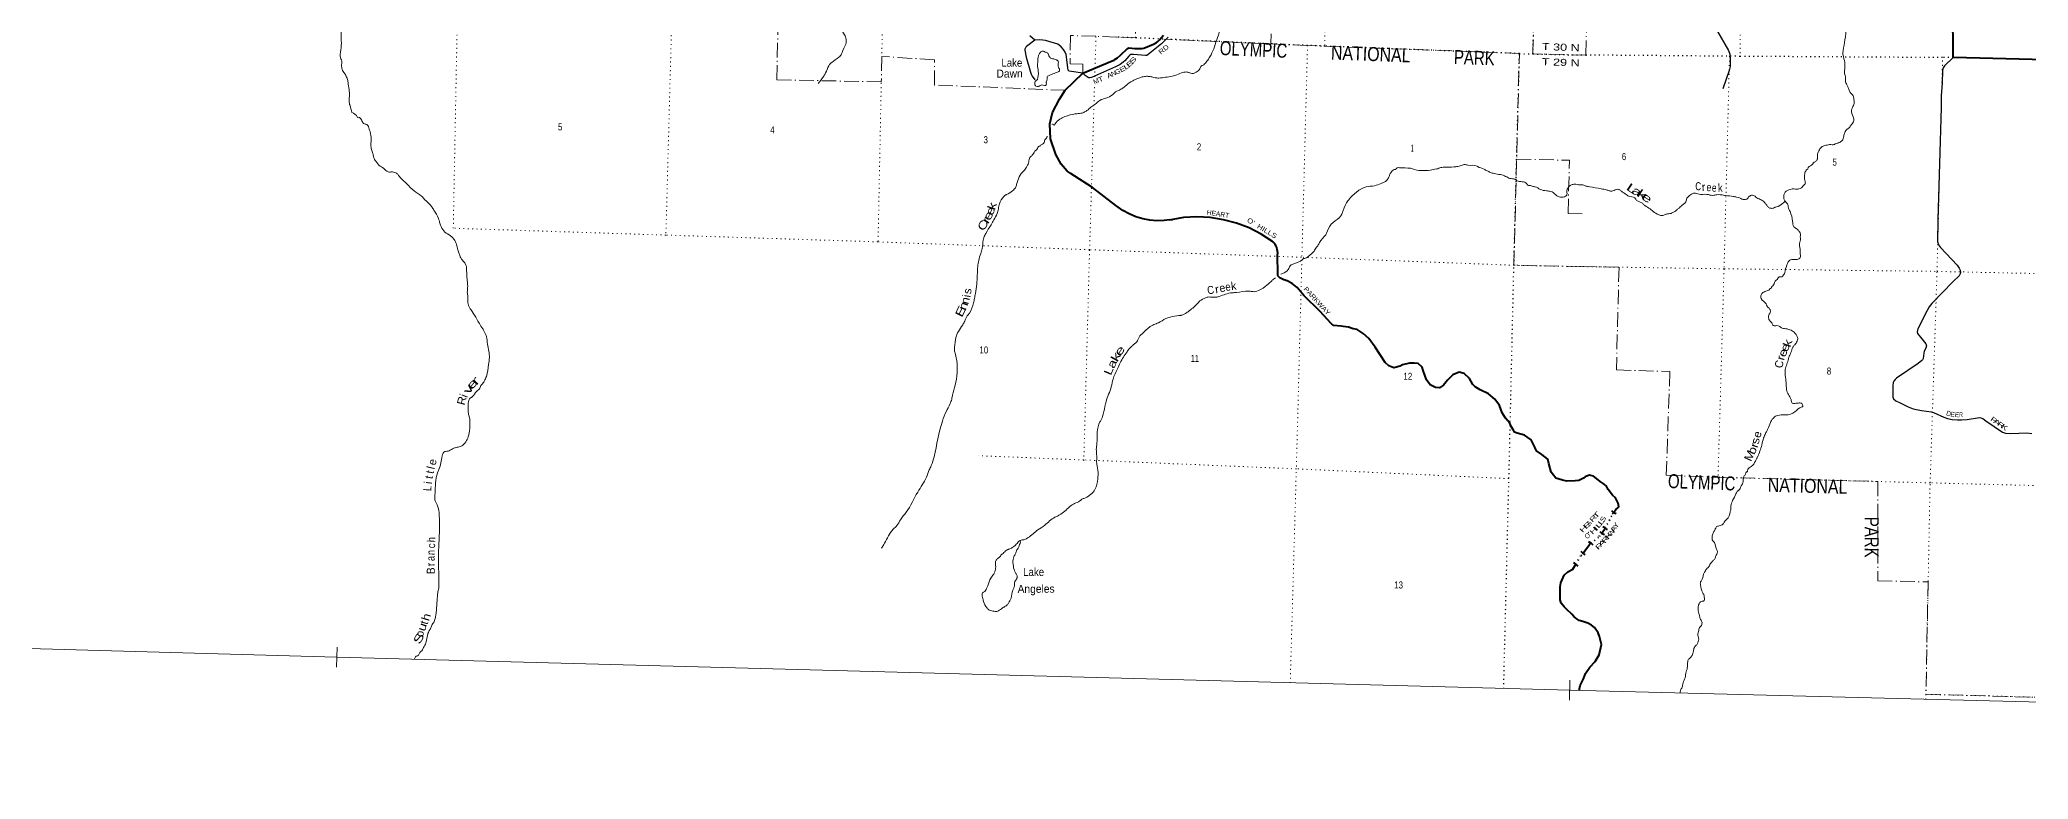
# Model space of a CAD drawing. Header units: feet. Extents: x -739708 to -488887, y 188754 to 379550.
# Drawn here: x -623874 to -574176, y 189004 to 207505 of the extents above; entities that cross this region are included whole.
import ezdxf
from ezdxf.enums import TextEntityAlignment as Align

# ---------------------------------------------------------------- set-up
doc = ezdxf.new("R2010")
doc.units = ezdxf.units.FT
doc.header["$LTSCALE"] = 73
doc.linetypes.add('DOT_DASHED', pattern=[7.7, 5, -1.2, 0.3, -1.2])
doc.linetypes.add('DOTTED', pattern=[1.5, 0.3, -1.2])
for name, color, linetype, lineweight in [('26', 7, 'Continuous', 40), ('29', 7, 'Continuous', 25), ('39', 7, 'Continuous', 13), ('4', 7, 'Continuous', 13), ('44', 7, 'DOT_DASHED', 13), ('6', 7, 'DOTTED', 25), ('7', 7, 'DOTTED', 13)]:
    doc.layers.add(name, color=color, linetype=linetype, lineweight=lineweight)
for name, color, linetype in [('27', 7, 'Continuous'), ('30', 7, 'Continuous'), ('41', 7, 'Continuous')]:
    doc.layers.add(name, color=color, linetype=linetype)

msp = doc.modelspace()

# ---------------------------------------------------------------- linework, layer by layer
at = {"layer": '26'}
for p, q in [((-593026.3, 202423.58), (-593074.98, 202463.54)), ((-585556.33, 194257.98), (-585480.21, 194385.53))]:
    msp.add_line(p, q, dxfattribs=at)
for points in [[(-570805.35, 206929.7), (-576043.64, 207064.11), (-576053.75, 207064.35), (-576058.8, 208299.15), (-576056.23, 209693.22)], [(-595637.51, 202998.19), (-595771.03, 202981.05), (-595951.37, 202976.92), (-596131.15, 202991.66), (-596308.4, 203025.11), (-596481.19, 203076.91), (-596647.61, 203146.48), (-596805.85, 203233.07), (-596977.66, 203361.48), (-597563.52, 203811.97), (-598123.42, 204165.17), (-598198.72, 204219.27), (-598347.87, 204389.87), (-598477.19, 204634.57), (-598613.17, 205026.5), (-598632.71, 205401.68), (-598563.69, 205686.21), (-598386.9, 206014.62), (-598242.67, 206241.04), (-597803.82, 206664.24), (-597070.25, 206977.95), (-597025.34, 206997.16), (-597020.25, 207001.02), (-596940.13, 207053.54), (-596860.54, 207122.33), (-596685.65, 207287.81), (-596659.04, 207299.08), (-596502.18, 207287.46), (-596329.07, 207281.51), (-596278.49, 207293.92), (-596036.35, 207395.74), (-595961.34, 207434.18), (-595929.35, 207460.27), (-595886.69, 207502.95), (-595785.36, 207621.74)], [(-595637.51, 202998.19), (-595592.12, 203004.01), (-595571.71, 203008.01), (-595553.78, 203011.53)], [(-595637.51, 202998.19), (-595596.28, 203004.75), (-595553.78, 203011.53)], [(-593060.52, 202454.64), (-593068.51, 202460.45), (-593350.25, 202643.07), (-593649.54, 202795.24), (-593963.09, 202915.3), (-594287.47, 203001.92), (-594619.14, 203054.15), (-594954.44, 203071.44), (-595289.71, 203053.58), (-595553.78, 203011.53)], [(-592934.01, 201653.79), (-592935.27, 202104.52), (-592935.34, 202129.53), (-592934.81, 202154.52), (-592934.41, 202173.67), (-592938.1, 202217.67), (-592946.37, 202261.05), (-592959.13, 202303.32), (-592976.23, 202344.03), (-592997.5, 202382.72), (-593022.69, 202418.98), (-593026.31, 202423.58)], [(-592852.11, 201537.09), (-592859.55, 201539.31), (-592870.02, 201543.47), (-592880, 201548.7), (-592889.37, 201554.94), (-592898.04, 201562.13), (-592905.92, 201570.19), (-592912.91, 201579.02), (-592918.93, 201588.54), (-592923.93, 201598.63), (-592927.85, 201609.19), (-592930.64, 201620.11), (-592932.27, 201631.25), (-592932.73, 201642.51), (-592932.01, 201653.75)], [(-585498.52, 196469.47), (-585704.12, 196458.57), (-585812.22, 196487.22), (-585982.27, 196537.45), (-586103.72, 196685.26), (-586155.09, 196901.99), (-586180.76, 197011.37), (-586333.16, 197127.66), (-586468.06, 197217.36), (-586495.08, 197268.35), (-586510.25, 197308.98), (-586596.64, 197492.27), (-586765, 197614.98), (-586953.31, 197659.56), (-587019.05, 197691.27), (-587040.08, 197740.1), (-587100.44, 197830.12), (-587136.78, 197913.55), (-587238.66, 198036.75), (-587324.16, 198171.66), (-587394.55, 198350.56), (-587511.61, 198514.39), (-587669.67, 198646.93), (-587870.72, 198750.23), (-587997.94, 198823.64), (-588057.04, 198881.4), (-588138.28, 199026.29), (-588276.32, 199154.34), (-588398.42, 199187.34), (-588559.01, 199124.52), (-588689.16, 198984.44), (-588786.67, 198861.75), (-588890.85, 198799.66), (-588987.43, 198803.88), (-589122.79, 198873.44), (-589216.59, 198998.47), (-589299.8, 199232.05), (-589326.17, 199311.22), (-589420.66, 199406.05), (-589527.18, 199416.54), (-589644.13, 199411.13), (-589812.27, 199370.64), (-589877.53, 199335.87), (-590033.58, 199295.1), (-590155.17, 199350.24), (-590245.92, 199432.9), (-590498.96, 199813.39), (-590657.14, 200028.53), (-590801.22, 200156.71), (-590947.92, 200258.77), (-591044.24, 200275.07), (-591166.25, 200312.09), (-591294.73, 200331.13), (-591351.01, 200336.44), (-591535.81, 200358.77), (-591560.45, 200374.34), (-591581.09, 200387.38), (-591606.2, 200415.13), (-591870.19, 200706.86), (-592283.99, 201105.11), (-592450.45, 201310.37), (-592569.07, 201407.75), (-592694.5, 201471.04), (-592731.74, 201481.85), (-592751.72, 201487.65), (-592781.74, 201500.84), (-592862.77, 201536.42)], [(-584540.85, 195673.62), (-584480.68, 195756.15), (-584433.76, 195797.74), (-584411.28, 195819.56), (-584424.06, 195914.4), (-584488.79, 196042.23), (-584564.42, 196109.8), (-584673.31, 196250.37), (-584714.47, 196333.55), (-584772.22, 196382.74), (-584871.96, 196456.72), (-585011.51, 196565.52), (-585043.48, 196586.13), (-585141.87, 196611.75), (-585192.46, 196596.39), (-585247.26, 196569.01), (-585288.06, 196533.37), (-585411.76, 196478.8), (-585498.52, 196469.47)], [(-584695.77, 195241.14), (-584748, 195291), (-584809.33, 195317.98)], [(-584587.64, 195726.38), (-584538, 195679), (-584477.68, 195652.46)], [(-585310.61, 194654.47), (-585137.87, 194875.75), (-585099.49, 194908.3)], [(-585051.77, 194863.14), (-585104, 194913), (-585165.33, 194939.98)], [(-584884.23, 195204.86), (-584832, 195155), (-584770.67, 195128.02)], [(-584840.26, 195154.44), (-584755.55, 195266.82), (-584746.02, 195285.5)], [(-585427.77, 194339.14), (-585480, 194389), (-585541.33, 194415.98)], [(-585362.23, 194706.86), (-585310, 194657), (-585248.67, 194630.02)], [(-585585.6, 193138.16), (-585710.7, 193251.02), (-585776.32, 193314.41), (-585851.63, 193406.15), (-585874.65, 193489.06), (-585872.89, 193615.9), (-585871.54, 193712.54), (-585872.04, 193821.3), (-585860.62, 193917.79), (-585777.33, 194109.89), (-585683.49, 194191.06), (-585556.33, 194257.98)], [(-585396.67, 191224.1), (-585372.47, 191349.01), (-585291.48, 191520.99), (-585241.36, 191647.12), (-585134.37, 191804.63), (-584997.35, 191947.59), (-584896.26, 192115.25), (-584842.3, 192372.22), (-584893.86, 192576.38), (-584926.79, 192671.51), (-585013.68, 192799.67), (-585095.5, 192857.27), (-585181.38, 192912.91), (-585305.73, 192955.03), (-585396.13, 192976.5), (-585446.02, 193011.48), (-585535.76, 193079.26), (-585585.6, 193138.16)]]:
    msp.add_lwpolyline(points, dxfattribs=at)
at = {"layer": '26', "linetype": 'DOTTED'}
for points in [[(-584745.61, 195286.31), (-584564.93, 195640.59), (-584540.85, 195673.62)], [(-585099.49, 194908.3), (-584895.18, 195081.59), (-584840.26, 195154.44)], [(-585480.21, 194385.53), (-585349.23, 194605), (-585311.58, 194653.23)]]:
    msp.add_lwpolyline(points, dxfattribs=at)
at = {"layer": '29'}
for points in [[(-581978, 207770), (-581665, 207239), (-581635, 207141), (-581626, 207007), (-581627, 206833), (-581647, 206735), (-581805, 206275)], [(-599004.45, 207493.15), (-599215.21, 207332.29), (-599228.37, 207318.36), (-599246.69, 207287.81), (-599252.8, 207271.51), (-599255.71, 207241.16), (-599224.18, 207067.98), (-599113.72, 206694.36), (-599091.97, 206642.04), (-599068.22, 206594.98), (-599001.34, 206503.34)], [(-599004.45, 207493.15), (-599127.99, 207598.57)], [(-597803.82, 206664.24), (-598142.63, 206719.23), (-598157.54, 206727.6), (-598169.75, 206745.93), (-598182.28, 206812.45), (-598217.97, 207132.02), (-598243.04, 207194.1), (-598291.9, 207263.36), (-598348.9, 207328.55), (-598393.69, 207369.29), (-598431.67, 207392.1), (-598735.7, 207483.37), (-598805.83, 207498.01), (-598884.32, 207503.74), (-599004.45, 207493.15)], [(-595672.84, 207566.89), (-595838.91, 207400.88), (-596175.68, 207132.98), (-596208.26, 207112.61), (-596241.66, 207106.73), (-596535.67, 207134.41), (-596602.19, 207132.99), (-596628.65, 207120.77), (-596654.94, 207097.42), (-596756.91, 206980.21), (-596795.41, 206940.75), (-596870.91, 206888.54), (-596984.87, 206827.43), (-597587.51, 206560.56), (-597631.69, 206553.64), (-597658.77, 206554.45), (-597670.98, 206560.56), (-597746.43, 206612.74), (-597803.82, 206664.24)], [(-576053.75, 207064.35), (-576270, 206852), (-576299, 206801), (-576315, 206741), (-576328, 206417), (-576353, 206100), (-576352, 205810), (-576436, 203010), (-576443, 202460), (-576422, 202377), (-576373, 202306), (-575949, 201867), (-575899, 201794), (-575881, 201739), (-575870, 201687), (-575881, 201646), (-575902, 201601), (-576057, 201446), (-576588, 200903), (-576651, 200824), (-576705, 200729), (-576939, 200273), (-576951, 200200), (-576940, 200152), (-576838, 200024), (-576734, 199894), (-576723, 199846), (-576738, 199787), (-576778, 199716), (-576789, 199668), (-576801, 199530), (-576815, 199501), (-576838, 199478), (-576930, 199406), (-577471, 199040), (-577504, 199009), (-577533, 198961), (-577548, 198927), (-577559, 198850), (-577563, 198564), (-577546, 198518), (-577485, 198471), (-577373, 198419), (-577176, 198320), (-577055, 198274), (-576847, 198231), (-576591, 198196), (-576543, 198177), (-576289, 198059), (-576193, 198027), (-576078, 198005), (-575948, 197994), (-575840, 197994), (-575699, 198001), (-575392, 198051), (-575358, 198049), (-575310, 198027), (-575235, 197973), (-574823, 197686), (-574744, 197662), (-574611, 197654), (-574210, 197671), (-574087, 197651)]]:
    msp.add_lwpolyline(points, dxfattribs=at)
at = {"layer": '39'}
for points in [[(-617474.63, 211449.23), (-617348.06, 211376.18), (-617321.76, 211292.92), (-617285.05, 211223.54), (-617233.96, 211165.93), (-617228.06, 211159.75), (-617216.39, 211141.35), (-617117.42, 211062.49), (-617053.85, 210934.03), (-617001.16, 210858.24), (-616981.9, 210819.5), (-616848.75, 210649.16), (-616757.85, 210481.77), (-616740.74, 210437.03), (-616672.74, 210237.91), (-616595.3, 210099.06), (-616542.18, 209954.71), (-616495.14, 209808.48), (-616475.16, 209713.27), (-616416.08, 209564.75), (-616411.24, 209512.21), (-616407.76, 209487.94), (-616403.47, 209411.23), (-616430.19, 209300.94), (-616434.37, 209206.27), (-616405.6, 209054.41), (-616405.25, 208981.81), (-616368.14, 208841.85), (-616345.66, 208680.04), (-616376.44, 208567.84), (-616358.32, 208303.3), (-616367.9, 208236.98), (-616360.97, 208099.72), (-616366.2, 208047.41), (-616342.22, 207774.69), (-616342.84, 207659.78), (-616341.88, 207613.38), (-616339.64, 207359.29), (-616362.81, 207140.05), (-616356.65, 207057.24), (-616323.02, 206941.55), (-616330.49, 206879.22), (-616324.37, 206794.41), (-616274.45, 206686.43), (-616225.61, 206618.78), (-616216.19, 206590.35), (-616193.17, 206539.43), (-616169.39, 206434.05), (-616136.94, 206090.57), (-616142.87, 206008.04), (-616136.8, 205921.2), (-616133.32, 205896.93), (-616125.82, 205872.56), (-616075.79, 205686.69)], [(-593679.14, 211327.44), (-593669.29, 211230.5), (-593672.61, 211174.16), (-593685.67, 211132.15), (-593695.92, 211124.32), (-593698.4, 211104.24), (-593721.48, 211064.46), (-593762.82, 211019.06), (-593763.14, 211004.96), (-593812.77, 210949.68), (-593915.49, 210863.36), (-594016.58, 210760.89), (-594062.55, 210689.4), (-594110.2, 210545.42), (-594113.19, 210503.17), (-594142.23, 210205.64), (-594188.15, 210049.53), (-594220.96, 209937.45), (-594237.29, 209841.11), (-594271.36, 209761.29), (-594275.71, 209660.65), (-594267.35, 209499.27), (-594255.07, 209333.78), (-594226.3, 209184.03), (-594200.51, 208905.41), (-594177.17, 208695.34), (-594180.29, 208560.42), (-594202.7, 208462.21), (-594292.57, 208234.56), (-594299.08, 208214.56), (-594342.13, 208008.01), (-594378.44, 207744.91), (-594458.62, 207500.92), (-594534.34, 207274.98), (-594627.55, 207077.64), (-594704.69, 206964.55), (-594783.21, 206879.7), (-594813.83, 206862.26), (-594838.23, 206852.74), (-594878.29, 206775.08), (-594970.75, 206696.59), (-595035.98, 206663.82), (-595132.43, 206674.08), (-595152.38, 206682.58), (-595176.31, 206693.2), (-595214.47, 206698.09), (-595303.39, 206686.02), (-595455.88, 206625.01), (-595569.32, 206597.36), (-595902.88, 206546.52), (-595957.25, 206547.75), (-596029.45, 206561.48), (-596123.61, 206583.77), (-596214.12, 206589.85), (-596319.24, 206574.11), (-596437.04, 206532.46), (-596559.19, 206476.81), (-596722.97, 206363.68), (-596792.81, 206304.82), (-596876.62, 206252.32), (-596901.11, 206238.78), (-596957.99, 206217.9), (-597064.83, 206127.66), (-597227.9, 206044.72), (-597382.31, 205987.79), (-597468.69, 205911.18), (-597583.3, 205833.19), (-597673.74, 205754.65), (-597739.25, 205709.8), (-597822.72, 205671.4), (-597952.05, 205654.19), (-598051.12, 205638.3), (-598321.04, 205551.76), (-598376.18, 205518.75), (-598504.04, 205390.7), (-598522.67, 205368.96), (-598546.46, 205385.62), (-598578.49, 205394.41), (-598580, 205392.03)], [(-604419.12, 206407.29), (-604277.75, 206597.5), (-604233.67, 206675.08), (-604155.13, 206848.58), (-604107.29, 206913.99), (-604080.56, 206937.56), (-603902.24, 207070.52), (-603833.84, 207153.59), (-603823.04, 207185.58), (-603729.52, 207397.03), (-603718.12, 207455.2), (-603720.7, 207517.71), (-603760.38, 207631.44), (-603857.34, 207794.82), (-603882.07, 207857.83), (-603965.35, 208002.77), (-604069.19, 208130.04), (-604106.6, 208167.15), (-604327.38, 208377.66), (-604388.22, 208447.54), (-604408.92, 208510.47), (-604527.64, 208603.82), (-604579.34, 208633.2), (-604701.76, 208740.75), (-604767.84, 208845), (-604827.25, 208977.3), (-604879.61, 209065.12), (-604940.41, 209137.02), (-604984.01, 209168.22), (-605125.89, 209217.78), (-605302.05, 209266.09), (-605322.09, 209270.57), (-605370.28, 209277.71), (-605560.14, 209255.82), (-605564.03, 209261.96), (-605702.58, 209281.21), (-605944.11, 209290.71), (-606148.53, 209248.99), (-606150.82, 209236.96), (-606200.16, 209193.74), (-606259.43, 209156.8), (-606381.4, 209109.2), (-606580.06, 209055.26), (-606844.84, 209016.93), (-607040.37, 209011.29), (-607132.99, 209013.39), (-607331.48, 209054.14), (-607494.21, 209073.94), (-607674.71, 209108.25), (-607922.09, 209125.93), (-608075.16, 209127.38), (-608400.19, 209096.45), (-608547.22, 209097.76), (-608806.58, 209119.75), (-609086.13, 209140.17), (-609272.63, 209176.63), (-609444.72, 209226.86), (-609480.73, 209237.75), (-609605.72, 209321.17), (-609763.22, 209393.23), (-609785.23, 209399.76), (-609843.28, 209415.18), (-609889.55, 209418.25), (-609962.82, 209385.65), (-610128.85, 209349.11), (-610300.46, 209332.84), (-610914.27, 209358.8), (-611237.88, 209390.29), (-611752.53, 209436.17), (-611862.67, 209464.86), (-612072.23, 209550.18), (-612175.91, 209596.84), (-612363.92, 209655.49), (-612684.87, 209715.13), (-612890.82, 209782.24), (-612930.76, 209797.24), (-613024.84, 209823.55), (-613310.46, 209842.09), (-613412.74, 209862.52), (-613534.49, 209911.62), (-613657.84, 209978.87), (-613758.86, 210053.68), (-614058.68, 210243.8), (-614145.62, 210318.3), (-614293.84, 210442.53), (-614402.87, 210519.54), (-614459.57, 210506.71), (-614611.46, 210471.86), (-614651.87, 210466.72), (-614689.39, 210499.81), (-614718.39, 210552.85), (-614786.48, 210745.79), (-614791.78, 210778.15), (-614798.91, 210818.61), (-614842.67, 210930.41), (-614891.11, 211014.11), (-614879.61, 211076.31)], [(-580270.98, 203658.8), (-580223.79, 203718.52), (-580162.92, 203747.83), (-579989.32, 203767.4), (-579983.3, 203765.3), (-579910.62, 203774.29), (-579845.8, 203797.5), (-579766.01, 203882.91), (-579755.84, 203888.81), (-579752.9, 203955.22), (-579770.13, 204019.93), (-579760.27, 204148.68), (-579749.49, 204198.87), (-579722.7, 204240.76), (-579696.14, 204266.55), (-579684.02, 204268.39), (-579683.88, 204278.45), (-579591.93, 204367.71), (-579583.77, 204375.65), (-579555.13, 204405.44), (-579546.79, 204425.46), (-579500.08, 204450.94), (-579455.01, 204502.64), (-579446.64, 204524.67), (-579440.89, 204647.44), (-579409.52, 204729.55), (-579382.67, 204775.47), (-579341.75, 204819.17), (-579303.12, 204842.77), (-579169.62, 204877.04), (-579111.11, 204882.21), (-579048.69, 204877.25), (-579020.36, 204884.89), (-578998.03, 204896.64), (-578876.42, 204945.18), (-578813.11, 205004.67), (-578790.02, 205070.78), (-578770.58, 205163.14), (-578718.94, 205253.01), (-578651.72, 205304.37), (-578598.27, 205378.1), (-578534.35, 205481.88), (-578551.18, 205574.77), (-578591.13, 205744.54), (-578568.01, 205812.67), (-578528.34, 205910.77), (-578531.07, 206003.46), (-578571.64, 206128.93), (-578579.61, 206135.09), (-578707.3, 206372.62), (-578744.18, 206473.88), (-578741.76, 206502.03), (-578746.71, 206580.66), (-578769.37, 206689.75), (-578759.76, 206800.39), (-578761.87, 206937.37), (-578805.65, 207121.29), (-578804.29, 207217.95), (-578791.08, 207298.32), (-578746.91, 207573.58), (-578733.98, 207633.82), (-578724.2, 207756.53), (-578705.53, 207794.52), (-578619.96, 207859.71), (-578601.65, 207871.52), (-578532.3, 207930.91), (-578457.2, 207968.07), (-578408.56, 207987.48), (-578139.68, 208045.93), (-578064.69, 208075.02), (-578042.31, 208090.8), (-578027.84, 208116.77), (-577970.88, 208154.19), (-577936.56, 208157.71), (-577948.14, 208194.13), (-577987.71, 208247.08), (-578081.29, 208329.05), (-578122.66, 208398.14), (-578120.41, 208414.21), (-578120.02, 208442.4), (-578121.3, 208494.79), (-578100.11, 208568.99), (-578046.56, 208650.77), (-578041.31, 208737.31), (-578023.97, 208968.67), (-578042.09, 209113.95), (-578063.52, 209166.63), (-578113.05, 209227.79), (-578216.79, 209303.85), (-578256.81, 209324.59), (-578377.78, 209322.35), (-578500.5, 209338.28), (-578544.74, 209344.98), (-578608.89, 209370.1), (-578604.16, 209420.38), (-578587.28, 209474.51), (-578583.05, 209488.54)], [(-598390.84, 206715.85), (-598525.03, 206662.48), (-598645.03, 206612.82), (-598683.84, 206589.52), (-598698.68, 206557.62), (-598699.65, 206515.33), (-598715.14, 206455.24), (-598721.65, 206435.25), (-598712.56, 206392.73), (-598735.44, 206361.02), (-598765.74, 206357.67), (-598827.83, 206373.19), (-598915.29, 206336.89), (-598977.61, 206342.34), (-599001.03, 206375.11), (-599006.42, 206403.43), (-599006.28, 206409.47), (-598959.94, 206497.07), (-598941.45, 206512.77), (-598932.74, 206540.77), (-598916.19, 206647.18), (-598923.69, 206758.17), (-598935.6, 206853.13), (-598931.17, 206957.79), (-598915.83, 207098.48), (-598903.1, 207126.4), (-598867.48, 207186.03), (-598836.67, 207211.52), (-598810.31, 207218.99), (-598788.16, 207218.48), (-598746.39, 207195.37), (-598700.32, 207184.26), (-598676.72, 207159.54), (-598672.88, 207151.4), (-598624.63, 207059.63), (-598596.96, 207036.85), (-598528.78, 207023.21), (-598466.88, 206999.64), (-598446.89, 206993.14), (-598425.2, 206972.51), (-598421.02, 206891.82), (-598416.7, 206817.17), (-598387.48, 206774.2), (-598384.01, 206749.94), (-598403.1, 206708.07)], [(-616075.79, 205686.7), (-615934, 205562.8), (-615930.1, 205556.66), (-615921.87, 205562.5), (-615885.55, 205557.6), (-615849.94, 205522.49), (-615797.42, 205430.55), (-615761.71, 205399.46), (-615687.38, 205375.52), (-615662.12, 205330.58), (-615620.4, 205208.67), (-615616.59, 205198.5), (-615592.42, 205018.56), (-615595.29, 204807.03), (-615586.35, 204756.43), (-615546.01, 204662.77), (-615538.86, 204622.29), (-615526.33, 204551.46), (-615509.11, 204508.72), (-615477.77, 204463.64), (-615365.26, 204340.03), (-615307.35, 204306.41), (-615196.09, 204217.09), (-615129.81, 204195.35), (-615089.31, 204196.39), (-614976.45, 204175.56), (-614938.57, 204150.47), (-614897.31, 204097.09), (-614883.52, 204080.64), (-614852.04, 204041.59), (-614705.44, 203905.07), (-614519.46, 203721.27), (-614330.24, 203589.78), (-614257.17, 203511.45), (-614077.3, 203325.78), (-614024.56, 203243.91), (-613910.02, 203033.59), (-613887.33, 202964.54), (-613859.18, 202869.15), (-613775.57, 202722.05), (-613521.23, 202518.47), (-613515.35, 202510.27), (-613461.46, 202390.08), (-613378.96, 202107.99), (-613310.87, 201989.48), (-613237.94, 201905.11), (-613205.26, 201743.11), (-613184.36, 201422.19), (-613178.09, 201343.45), (-613187.99, 201178.44), (-613176.02, 201083.44), (-613166.29, 200891.76), (-613141.63, 200820.63), (-613102.67, 200755.22), (-612977.56, 200564.81), (-612829.67, 200309.37), (-612808.12, 200278.63), (-612763.33, 200202.99), (-612709.58, 200076.77), (-612685.52, 199892.81), (-612651.23, 199712.63), (-612636.72, 199553.09), (-612654.84, 199382.23), (-612710.33, 199083.3), (-612765.72, 198963.71), (-612788.95, 198921.95), (-612861.93, 198828.99), (-612879.09, 198787.08), (-612953.59, 198716.32), (-613070.36, 198567.97), (-613105.3, 198544.63), (-613163, 198237.69), (-613159.12, 198142.88), (-613151.73, 198112.48), (-613129.52, 198023.28), (-613122.06, 197908.24), (-613141.92, 197662.87), (-613164.23, 197572.72), (-613225.88, 197445.22), (-613329.39, 197344.93), (-613392.74, 197318.24), (-613490.33, 197298.4), (-613559.81, 197269.83), (-613670.43, 197212.03), (-613731.29, 197205.43), (-613753.68, 197199.91), (-613816.83, 197094.63), (-613897.52, 196755.99), (-613910.31, 196728.09), (-613990.78, 196224.22), (-613999.7, 196101.51), (-614003.49, 196025.02), (-613990.54, 195972.32)], [(-598694.93, 205089.28), (-598702.94, 205064.8), (-598726.01, 205025.04), (-598756.82, 204999.54), (-598765.8, 204959.45), (-598832.09, 204880.36), (-598860.6, 204866.91), (-598881.29, 204843.21), (-598909.71, 204833.77), (-598939.11, 204782.05), (-599007.17, 204713.08), (-599040.74, 204655.43), (-599096.68, 204588.19), (-599109.09, 204574.37), (-599127.62, 204556.65), (-599156.36, 204446.5), (-599198.95, 204346.73), (-599261.76, 204243.4)], [(-585305.11, 203874.9), (-585419.21, 203876.09), (-585479.28, 203891.56), (-585531.72, 203888.72), (-585576.25, 203879.67), (-585643.58, 203842.92), (-585686.99, 203795.55), (-585710.62, 203731.63), (-585704.76, 203636.8), (-585711.27, 203616.8), (-585740.11, 203589.25), (-585801.08, 203566.47), (-585843.4, 203565.42), (-585895.6, 203572.66), (-585975.21, 203614.76), (-586052.18, 203683), (-586168.21, 203717.89), (-586214.38, 203724.98), (-586374.7, 203760.87), (-586500.09, 203826.19), (-586578.38, 203838.04), (-586612.14, 203858.96), (-586682.47, 203866.61), (-586707.8, 203903.45), (-586825.51, 203952.47), (-586953.9, 203975.55), (-587011.35, 204017.15), (-587129.81, 204033.95), (-587237.36, 204086.78), (-587363.27, 204129.94), (-587527.81, 204157.87), (-587619.82, 204186.15), (-587697.54, 204222.18), (-587709.52, 204226.47), (-587777.09, 204266.29), (-587938.73, 204332.43), (-587952.59, 204342.82), (-588181.69, 204366.17), (-588269.9, 204384.3), (-588371.5, 204346.32), (-588432.23, 204333.6), (-588531.22, 204321.76), (-588777.12, 204315.27), (-588878.16, 204301.45), (-588935.09, 204278.57), (-588965.49, 204271.21), (-589119.24, 204242.47), (-589343.15, 204229.44), (-589403.5, 204232.83), (-589617.76, 204288.08), (-589891.39, 204302.36), (-589945.85, 204299.58), (-589976.7, 204272.08), (-590021.41, 204254.96), (-590109.85, 204176.38), (-590132.8, 204142.66), (-590150.35, 204080.6), (-590179.89, 204022.84), (-590239.72, 203961.75), (-590313.04, 203927.15), (-590351.7, 203909.91), (-590514.18, 203853.16), (-590726.41, 203821.73), (-590809.71, 203791.39), (-590932.24, 203719.63), (-590963.08, 203692.13), (-591034.91, 203635.34), (-591136.13, 203526.83), (-591217.12, 203421.9), (-591319.72, 203166.35), (-591345.05, 203116.56), (-591398.93, 203051.3), (-591595.99, 202892.6), (-591716.11, 202663.64), (-591735.08, 202627.8), (-591888.58, 202435.88), (-591932.82, 202352.27), (-591963.85, 202316.71), (-592026.68, 202213.37), (-592065.96, 202169.94), (-592133.65, 202117.08), (-592162.54, 202087.53), (-592213.76, 202050.41), (-592264.51, 202033.44), (-592278.56, 202035.77), (-592307.26, 202014.26), (-592555.82, 201892.99), (-592625.39, 201846.22), (-592671.78, 201756.62), (-592815.13, 201655.11), (-592853.5, 201636.16)], [(-599261.76, 204243.4), (-599282.32, 204225.72), (-599459.34, 203887.24), (-599487.47, 203803.27), (-599559.7, 203728.34), (-599709, 203631), (-599729.32, 203623.4), (-599745.57, 203617.73), (-599782.65, 203582.3), (-599891.52, 203403.45), (-599914.67, 203273.02), (-599949.54, 203158.98), (-600025.74, 202999.52), (-600099.09, 202876.28), (-600231.08, 202655.65), (-600277.79, 202551.94), (-600293.23, 202493.87), (-600320.36, 202278.91), (-600357.37, 202158.87), (-600405.75, 201982.68), (-600429.33, 201834.12), (-600455.66, 201391.49), (-600491.25, 201158.6), (-600512.34, 201030.14), (-600536.91, 200925.93), (-600637.58, 200666.32), (-600693.6, 200595.05), (-600757.12, 200461.51), (-600805.52, 200371.96), (-600916.12, 200205.24), (-600975.98, 200055.49), (-601009.74, 199814.5), (-601008.08, 199711.72), (-600987.75, 199632.68), (-600955.27, 199468.76), (-600946.05, 199170.39), (-600997.44, 198863.32), (-601061.55, 198616.98), (-601070.62, 198572.86), (-601082.03, 198514.7), (-601125.23, 198388.75), (-601215.93, 198211.51), (-601314.26, 197965.94), (-601522.16, 197074.16), (-601593.8, 196850.15), (-601644.54, 196746.54), (-601715.29, 196560.79), (-601931.35, 196188.96), (-602220.96, 195683.83), (-602362.23, 195497.66), (-602450.27, 195348.56), (-602544.96, 195260.06), (-602758.53, 194908.32), (-602779.45, 194874.54), (-602833.79, 194789.15)], [(-585305.11, 203874.9), (-585232.42, 203845.12), (-585143.98, 203827.7), (-584850.46, 203775.02), (-584721.81, 203750.96), (-584647.56, 203727.7), (-584615.44, 203719.17), (-584558.96, 203722.36), (-584496.12, 203747.62), (-584435.45, 203762.83), (-584401.31, 203754.26), (-584343.41, 203715.14), (-584223.64, 203632.81), (-584129.63, 203581.06), (-583989.31, 203526.62), (-583987.41, 203518.55), (-583833.54, 203423.62), (-583781.82, 203374.52), (-583757.92, 203354.02), (-583622.03, 203271.45), (-583578.21, 203234.55), (-583446.48, 203141.97), (-583364.31, 203108.53), (-583324.07, 203103.91), (-583285.61, 203115.42), (-583216.71, 203142.59), (-583103.59, 203161.06), (-583073.16, 203174.71), (-582955.25, 203247.48), (-582904.23, 203293.04), (-582892, 203302.93), (-582853.15, 203342.64), (-582779.82, 203397.94), (-582732.69, 203453.63), (-582705.29, 203539.82), (-582641.86, 203607.36), (-582591.01, 203640.85), (-582524.12, 203668.05), (-582403.58, 203640.08), (-582210.14, 203637.22), (-582131.79, 203619.94), (-582063.38, 203610.87), (-581956.34, 203627.41), (-581877.72, 203628.26), (-581769.13, 203610.54), (-581738.99, 203604.04), (-581547.77, 203587.11), (-581465.43, 203565.76), (-581393.14, 203546.56), (-581317.02, 203513.2), (-581278.82, 203506.59), (-581212.15, 203517.69), (-581146.66, 203589.22), (-581128.38, 203599.02), (-581118.2, 203606.92), (-581065.69, 203614.2), (-581023.52, 203603.5), (-580983.7, 203568.68), (-580873.66, 203510.65), (-580829.66, 203485.84), (-580750.02, 203416.18), (-580730.26, 203387.69), (-580724.31, 203381.56), (-580678.81, 203320.47), (-580648.92, 203295.85), (-580622.81, 203289.42), (-580542.13, 203294.26), (-580499.5, 203315.78), (-580465.13, 203323.33), (-580314.78, 203409.72), (-580269.89, 203449.33), (-580253.13, 203471.84)], [(-580530.83, 198049.8), (-580496.01, 198089.56), (-580441.41, 198102.84), (-580263.8, 198122.36), (-580239.64, 198119.99), (-580006.77, 198199.1), (-579831.79, 198317.34), (-579819.65, 198321.19), (-579828.79, 198387.78), (-579846.61, 198410.2), (-579921.11, 198415.34), (-580005.88, 198406.53), (-580018, 198404.69), (-580072.26, 198415.56), (-580103.23, 198506.65), (-580170.08, 198626.46), (-580216.72, 198750.01), (-580226.3, 198929.38), (-580252.06, 199104.97), (-580247.99, 199251.93), (-580209.84, 199386.3), (-580186.9, 199455.38), (-580169.36, 199516.8), (-580159.11, 199554.71), (-580106.98, 199678.8), (-580062.82, 199811.06), (-580021.75, 199864.84), (-580011.53, 199874.75), (-579951.81, 199966.51), (-579932.88, 200022.62), (-579960.08, 200095.52), (-580053.21, 200209.68), (-580161.34, 200259.62), (-580201.47, 200272.3), (-580324.15, 200290.24), (-580404.07, 200339.76), (-580456.29, 200352.62), (-580548.98, 200353.99), (-580584.35, 200418.96), (-580645.89, 200486.33), (-580663.48, 200524.86), (-580664.55, 200593.34), (-580647.81, 200637.4), (-580627.04, 200681.41), (-580618.64, 200705.45), (-580624.15, 200743.79), (-580639.85, 200774.24), (-580703.37, 200843.66), (-580728.86, 200894.38), (-580849.91, 201029.1), (-580850.67, 201119.73), (-580834.06, 201153.72), (-580811.56, 201177.56), (-580762.81, 201205.03), (-580659.54, 201239.75), (-580643.25, 201251.59), (-580634.91, 201271.6), (-580596.23, 201299.23), (-580592, 201313.26), (-580581.7, 201329.22), (-580515.89, 201422.9), (-580511.56, 201444.99), (-580437.77, 201532.51), (-580433.61, 201542.52), (-580350.52, 201575.52), (-580310.13, 201580.96), (-580307.86, 201599.06), (-580270.89, 201648.86), (-580244.85, 201781.39), (-580238.64, 201793.38), (-580174, 201947.5), (-580143.24, 201985.31), (-580118.92, 201995.01), (-580042.13, 202009.99), (-579927.21, 202012.31), (-579888.56, 202037.91), (-579871.88, 202077.95), (-579871.42, 202110.16), (-579879.3, 202267.37), (-579892.31, 202346.11), (-579876.43, 202472.75), (-579865.76, 202514.89), (-579873, 202573.4), (-579866.01, 202641.77), (-579891.41, 202698.54), (-579903.3, 202712.81), (-579952.95, 202765.92), (-580030.72, 202825.47), (-580067.08, 202962.97), (-580130.2, 203205.58), (-580174.88, 203325.07), (-580176.42, 203359.33), (-580194.05, 203395.84), (-580259.41, 203477.37), (-580286.7, 203544.24), (-580288.15, 203584.54), (-580270.98, 203658.8)], [(-592986.67, 201550.75), (-593037.99, 201513.11), (-593099.64, 201460.12), (-593247.67, 201330.51), (-593317.3, 201281.73), (-593453.77, 201216.33), (-593516.6, 201199.64)], [(-593516.6, 201199.64), (-593625.04, 201214.18), (-593659.17, 201218.99), (-593964.25, 201179.6), (-594069.08, 201175.93), (-594235.11, 201139.41), (-594399.58, 201082.72), (-594478.56, 201064.37), (-594532.92, 201065.6), (-594571.22, 201064.46), (-594649.65, 201070.27), (-594738.88, 201044.09), (-594877.56, 200970.69), (-594951.86, 200893.8), (-595175.87, 200701.46), (-595255.64, 200648.87), (-595326.85, 200618.26), (-595359.38, 200604.89), (-595401.72, 200603.84), (-595622.24, 200562.51), (-595731.74, 200530.75), (-595915.59, 200420.1), (-595974.44, 200401.29), (-596086.48, 200347.42), (-596147.81, 200308.52), (-596209.51, 200253.52), (-596416.09, 200030.55), (-596441.61, 199972.71), (-596470.77, 199931.07), (-596534.43, 199878.12), (-596557.05, 199858.49), (-596635.37, 199781.69), (-596699.78, 199696.52), (-596871.29, 199422.4), (-596939.26, 199270.83), (-597049.85, 199017.48), (-597094.63, 198823.08), (-597224.08, 198451.3), (-597237.51, 198393.18), (-597251.12, 198327.02), (-597311.3, 198076.56), (-597334.89, 198014.63), (-597376.78, 197945.07), (-597453.53, 197412.95), (-597467.33, 197252.09), (-597459.72, 197145.14), (-597455.52, 196891.22), (-597424.12, 196680.98), (-597423.6, 196616.5), (-597450.44, 196413.64), (-597485.62, 196285.51), (-597521.43, 196217.82), (-597644.92, 196103.78), (-597720.67, 196051.11), (-597757.24, 196037.84), (-597799.84, 196024.7), (-597916.55, 195942.74), (-597981.57, 195918.02), (-598093.84, 195854.09), (-598225.37, 195740.24), (-598358.7, 195636.49), (-598415.96, 195599.52), (-598503.49, 195559.19), (-598757.93, 195357.47), (-598927.81, 195240.45), (-599171.89, 195050.58), (-599261.64, 195002.26), (-599300.12, 194993.05), (-599344.54, 194988.02), (-599428.49, 194929.49), (-599507.03, 194842.63), (-599568.4, 194801.71), (-599649.96, 194759.25), (-599670.18, 194755.68), (-599686.48, 194747.99), (-599737.54, 194716.91), (-599817.92, 194638.16), (-599838.28, 194628.54), (-599863.41, 194586.81), (-599892.34, 194555.23), (-599933.26, 194527.96), (-599951.98, 194502.19), (-599968.41, 194488.46), (-599980.47, 194315.49), (-599989.82, 194259.29), (-600033.06, 194131.34), (-600107.81, 194034.32), (-600178.62, 193846.56), (-600197.61, 193808.72), (-600256.45, 193703.28), (-600309.68, 193666.21), (-600312.23, 193555.48), (-600297.52, 193494.71), (-600230.87, 193328), (-600197.63, 193284.94), (-600134.27, 193237.17), (-600022.19, 193206.42)], [(-582876.68, 191158.18), (-582846.45, 191271.32), (-582834.16, 191285.23), (-582817.34, 191335.32), (-582800.13, 191413.61), (-582753.95, 191545.83), (-582725.7, 191692.42), (-582704.57, 191762.59), (-582690.96, 191871.13), (-582685.77, 191953.62), (-582654.63, 192019.62), (-582613.85, 192053.24), (-582530.16, 192273.52), (-582507.26, 192325.54), (-582449.97, 192387.13), (-582424.87, 192453.21), (-582418.54, 192473.25), (-582413.55, 192541.65), (-582434.68, 192616.47), (-582434.34, 192640.63), (-582415.36, 192700.76), (-582393.84, 192799.12), (-582344.75, 192850.75), (-582330.09, 192890.82), (-582331.43, 192939.16), (-582378.6, 193024.45), (-582395.55, 193109.28), (-582413.12, 193149.81), (-582424.23, 193220.46), (-582418.31, 193355.29), (-582414.12, 193367.32), (-582383.1, 193423.25), (-582354.5, 193451.01), (-582295.9, 193462.22), (-582277.54, 193478.06), (-582272.39, 193558.55), (-582287.57, 193625.23), (-582313.18, 193667.89), (-582366.78, 193870.07), (-582372.26, 193910.43), (-582363.78, 193940.51), (-582324.54, 194008.39), (-582277.93, 194170.82), (-582261.45, 194196.77), (-582197.78, 194282.41), (-582146.54, 194344.08), (-582107.29, 194411.97), (-582099.15, 194417.89), (-582078.52, 194451.82), (-582043.88, 194479.5), (-582000.75, 194537.26), (-581973.49, 194613.38), (-581946.67, 194657.3), (-581951.79, 194723.83), (-581975.07, 194788.61), (-582047.23, 194960.86), (-582059.15, 194973.12), (-582071.62, 195090.11), (-582042.09, 195184.33), (-582004.76, 195260.29), (-581998.51, 195274.3), (-581990.45, 195274.18), (-581986.19, 195290.23), (-581925.05, 195339.67), (-581829.87, 195372.49), (-581805.46, 195388.24), (-581791.27, 195394.07), (-581774.62, 195432.08), (-581739.69, 195479.9), (-581705.05, 195507.58), (-581621.75, 195699.68), (-581609.1, 195739.77), (-581607.68, 195840.44), (-581563.43, 195978.74), (-581480.47, 196146.67), (-581435.15, 196216.49), (-581414.81, 196230.28), (-581350.77, 196342.11), (-581332.25, 196370.03), (-581311.45, 196416.04), (-581280.99, 196576.7), (-581245.89, 196636.59), (-581216.89, 196692.55), (-581192.54, 196704.27), (-581192.4, 196714.34), (-581061.71, 196858.1), (-580978.79, 197001.17), (-580943.64, 197065.09), (-580881.02, 197219.23), (-580836.69, 197363.57), (-580789.83, 197544.13), (-580739.86, 197658.18), (-580721.16, 197698.18), (-580681.89, 197768.08), (-580621.24, 197926.28), (-580553.25, 198032), (-580530.83, 198049.8)], [(-613990.54, 195972.32), (-613906.22, 195768.79), (-613888.07, 195591.03), (-613884.49, 195308.82), (-613897.44, 194924.25), (-613908.96, 194426.8), (-613903.93, 194207.03), (-613898.32, 193924.79), (-613910.37, 193753.79), (-613926.36, 193675.59), (-613931.28, 193637.42), (-613966.18, 193178.82), (-613980.61, 193080.42), (-614009.37, 192974.31), (-614028.65, 192928.43), (-614066.27, 192876.93), (-614096.59, 192791.02), (-614149.11, 192707.64), (-614172.75, 192647.75), (-614226.71, 192415.3), (-614248.24, 192359.39), (-614292.48, 192283.88), (-614340.77, 192208.46), (-614350.97, 192204.67), (-614436.51, 192093.87), (-614442.57, 192094.02), (-614515, 192004.24)], [(-600022.19, 193206.42), (-599975.97, 193201.34), (-599892.69, 193231.68), (-599784.23, 193305.77), (-599767.93, 193313.46), (-599706.47, 193358.41), (-599664.99, 193409.84), (-599597.6, 193537.25), (-599556.76, 193735.75), (-599525.08, 193799.5), (-599509.27, 193873.68), (-599503.47, 193950.1), (-599472.2, 193995.72), (-599449.03, 194039.52), (-599447.83, 194091.87), (-599480.61, 194155.06), (-599511.42, 194216.2), (-599547.97, 194378.19), (-599549.75, 194388.31), (-599538.31, 194535.11), (-599518.79, 194595.1), (-599476.72, 194672.72), (-599450.88, 194744.65), (-599438.47, 194758.47), (-599385.36, 194878.14), (-599365.98, 194932.1), (-599372.83, 194984.63)]]:
    msp.add_spline(points, degree=3, dxfattribs=at)
at = {"layer": '4'}
for p, q in [((-616444.1, 192307), (-616457.51, 191807.18)), ((-616444.1, 192307), (-616450.8, 192057.1)), ((-616444.1, 192307), (-616450.8, 192057.1)), ((-616444.1, 192307), (-616450.8, 192057.1)), ((-585629.11, 191480.25), (-585641.83, 190980.42)), ((-585629.11, 191480.25), (-585635.47, 191230.34)), ((-585629.11, 191480.25), (-585635.47, 191230.34)), ((-585629.11, 191480.25), (-585635.47, 191230.34))]:
    msp.add_line(p, q, dxfattribs=at)
msp.add_lwpolyline([(-534936.22, 373877.7), (-519702.48, 373516.18), (-489136.84, 372822.34), (-493183.05, 189004.41), (-524001.53, 189704), (-554819.03, 190445.97), (-585635.48, 191230.33), (-616450.82, 192057.09), (-647264.98, 192926.23), (-678077.93, 193837.75), (-708889.59, 194791.67), (-739699.92, 195787.95)], dxfattribs=at)
msp.add_lwpolyline([(-534936.22, 373877.7), (-519702.48, 373516.18), (-489136.84, 372822.34), (-493183.05, 189004.41), (-524001.53, 189704), (-554819.03, 190445.97), (-585635.48, 191230.33), (-616450.82, 192057.09), (-647264.98, 192926.23), (-678077.93, 193837.75), (-708889.59, 194791.67), (-739699.92, 195787.95)], dxfattribs=at)
at = {"layer": '44'}
for p, q in [((-592979.18, 212707.72), (-593104, 207401.3)), ((-586558.33, 207149.18), (-586467.58, 209862.05)), ((-585236.4, 207121.16), (-585214.85, 207780.85)), ((-585236.4, 207121.16), (-586556.19, 207149.19)), ((-586962.06, 204517.14), (-585642.34, 204489.17)), ((-585677.02, 203155.73), (-585642.34, 204489.17)), ((-585323.92, 203148.85), (-585677.02, 203155.73))]:
    msp.add_line(p, q, dxfattribs=at)
for points in [[(-596567.06, 213649.37), (-596490.19, 207553.08), (-596950.96, 207572.01), (-597475.96, 207590.74), (-598112.38, 207608.8), (-598122.81, 206903.25), (-597806.67, 206890.28), (-597803.82, 206664.24), (-598242.67, 206241.04), (-601513.48, 206371.72), (-601511.77, 207002.29), (-602826.69, 207089.47), (-602842.1, 206453.94), (-605455.46, 206499.96), (-605421.72, 207831.68), (-607390.1, 207926.42), (-608081.53, 207945), (-612679.7, 208099.16), (-616014.35, 207918.62)], [(-585358.41, 201829.26), (-587031.06, 201863.89), (-586893.37, 207159.67), (-592191.49, 207359.8), (-595782.62, 207520.17)], [(-585358.41, 201829.26), (-584404, 201814), (-584469, 199244), (-583132, 199205), (-583223, 196608), (-581929.33, 196557.05)], [(-581929.33, 196557.05), (-577934, 196455), (-577938, 193971), (-576679, 193940), (-576733.72, 191130.17), (-576731.59, 191131.27), (-571435.28, 190988.55), (-566275.95, 190846.83), (-560834.99, 190676.81), (-555512.03, 190527.1)]]:
    msp.add_lwpolyline(points, dxfattribs=at)
at = {"layer": '6'}
for p, q in [((-592192.56, 207360.86), (-596950.96, 207572.01)), ((-591758.26, 207345.74), (-592191.49, 207359.8)), ((-586892.3, 207159.68), (-591761.46, 207344.65)), ((-586893.37, 207159.67), (-586556.18, 207148.12)), ((-586558.33, 207149.18), (-585220.08, 207120.81))]:
    msp.add_line(p, q, dxfattribs=at)
for points in [[(-586556.19, 207149.19), (-586381.77, 212489.08), (-586195.31, 217773.33)], [(-587286.72, 191273.56), (-587154.48, 196527.8), (-587031.06, 201863.89), (-586893.36, 207158.6)], [(-555109.8, 206511.8), (-560293.72, 206635.41), (-565483.64, 206794.3), (-565682.38, 206799.96), (-570816.59, 206930.1), (-571015.7, 206933.03), (-576053.59, 207063.62), (-576318.99, 207057.53), (-581378.69, 207089.28), (-585220.08, 207120.81)]]:
    msp.add_lwpolyline(points, dxfattribs=at)
at = {"layer": '7'}
for p, q in [((-576052.53, 207064.7), (-576055.37, 210114.59)), ((-581355.9, 209272.05), (-581377.62, 207088.22)), ((-608081.53, 207945), (-608225.29, 202605.06)), ((-602815.36, 207741.05), (-602923.36, 202434.64)), ((-597506.33, 206576.11), (-597475.96, 207590.74)), ((-592189.37, 207363.02), (-592468.56, 196771.7)), ((-597635.95, 202246.19), (-597513.75, 206328.28)), ((-597779.99, 196971.11), (-597635.95, 202246.19)), ((-581778.91, 201774.57), (-585358.41, 201829.27)), ((-597783.76, 196991.3), (-600413.72, 197099.38)), ((-592467.8, 196769.14), (-597783.77, 196993.44)), ((-592621.03, 191414.03), (-592468.87, 196770.2)), ((-587157.03, 196525.38), (-592466.74, 196770.21)), ((-576734.13, 190999.42), (-576629.61, 196420.99)), ((-571435.28, 190988.55), (-576733.72, 191130.17))]:
    msp.add_line(p, q, dxfattribs=at)
for points in [[(-591333.32, 223375.75), (-591533.75, 218024.49), (-591660.33, 212643.56), (-591759.33, 207345.73)], [(-585358.41, 201829.27), (-587025.07, 201861.73), (-592340.36, 202063.36), (-597639.88, 202250.3), (-602931.09, 202448.91), (-608229.03, 202617.23), (-613538.98, 202789.63), (-613437.77, 208060.59)], [(-581642, 207089.61), (-581778.89, 201771.35), (-581929.33, 196557.05)], [(-576628.54, 196421), (-576455.91, 201709.31), (-576316.84, 207055.4)], [(-581775.7, 201774.59), (-576455.91, 201709.31), (-571142.2, 201593.45), (-565849.74, 201454.76), (-560495.13, 201303.4), (-555137.15, 201127.22)], [(-567154.5, 196165.82), (-571311.67, 196280.56), (-576629.6, 196419.92), (-581930.68, 196559.19)]]:
    msp.add_lwpolyline(points, dxfattribs=at)

# ---------------------------------------------------------------- texts
at = {"layer": '27'}
msp.add_text('HEART', height=120.9, rotation=351.35, dxfattribs=at).set_placement((-594436.17, 203089.6), align=Align.CENTER)
for s, rotation, width, p in [("   O'  HILLS", 328.784, 1.2, (-593426.81, 202783.2)), ('PARKWAY', 312.536, 1.1, (-591995.06, 200930.11))]:
    msp.add_text(s, height=120.9, rotation=rotation, dxfattribs=dict(at, width=width)).set_placement(p, align=Align.CENTER)
for s, rotation, width, p in [('H', 45.684, 1.6, (-585316.95, 195165.22)), ('E', 42.529, 1.75, (-585230.98, 195253.17)), ('R', 48.725, 1.55, (-585064.93, 195422.92)), ('H', 44.128, 1.6, (-585068.34, 195117.72)), ('T', 49.531, 1.85, (-584979.37, 195506.17)), ('I', 45.349, 1.45, (-584960.76, 195211.81)), ('L', 50.987, 1.85, (-584916.36, 195267.69)), ('L', 52.022, 1.8, (-584850.36, 195345.47)), ('S', 62.945, 1.25, (-584781.66, 195425.43)), ('Y', 61.264, 1.35, (-584463.7, 195263.59)), ("'", 43.684, 1.65, (-585115.36, 195089.79)), ('P', 42.89, 1.75, (-584931.5, 194730.95)), ('A', 42.89, 1.8, (-584859.74, 194805.81)), ('R', 50.598, 1.5, (-584759.34, 194896.61)), ('K', 46.862, 1.7, (-584677.87, 194993.28)), ('W', 54.206, 1.15, (-584598.96, 195071.08)), ('A', 61.264, 1.35, (-584519.22, 195171.89))]:
    msp.add_text(s, height=120.9, rotation=rotation, dxfattribs=dict(at, width=width)).set_placement(p)
for s, rotation, p in [('A', 44.872, (-585150.47, 195329.78)), ('O', 45.779, (-585196.59, 195005.95))]:
    msp.add_text(s, height=120.9, rotation=rotation, dxfattribs=at).set_placement(p)
at = {"layer": '30', "width": 1.2}
msp.add_text('RD', height=120, rotation=38.502, dxfattribs=at).set_placement((-595856.56, 207130.15))
at = {"layer": '30'}
for s, rotation, p in [('G', 23.885, (-596907.84, 206653.75)), ('D', 341.565, (-576182.69, 198097.35))]:
    msp.add_text(s, height=120, rotation=rotation, dxfattribs=at).set_placement(p, align=Align.CENTER)
for s, rotation, width, p in [('E', 28.202, 1.3, (-596789.67, 206716.51)), ('L', 32.665, 1.6, (-596684.5, 206783.53)), ('E', 41.977, 1.7, (-596592.04, 206861.93)), ('S', 46.977, 1.75, (-596510.27, 206949.38)), ('M', 23.885, 1.05, (-597448.51, 206414.32)), ('T', 23.885, 1.35, (-597334.84, 206464.64)), ('A', 23.885, 1.25, (-597118.75, 206560.34)), ('N', 23.885, 1.1, (-597012.43, 206607.43)), ('E', 349.17, 0.9, (-576073.57, 198074.29)), ('E', 355.163, 0.8, (-575960.23, 198064.17)), ('P', 325.139, 1.5, (-575070.31, 197943.04)), ('A', 325.139, 1.5, (-574989.9, 197887.57)), ('R', 325.139, 1.35, (-574894.49, 197821.11)), ('K', 325.139, 1.45, (-574803.35, 197757.63))]:
    msp.add_text(s, height=120, rotation=rotation, dxfattribs=dict(at, width=width)).set_placement(p, align=Align.CENTER)
at = {"layer": '30', "width": 0.65}
msp.add_text('R', height=120, dxfattribs=at).set_placement((-575856.2, 198064), align=Align.CENTER)
at = {"layer": '41'}
for s, height, rotation, width, p in [('Dawn', 201.5, 0.401, 0.95, (-599634.4, 206559.08)), ('k', 200, 71.284, 1.35, (-599979.45, 203313.78)), ('e', 200, 66.664, 1.3, (-600024.92, 203182.63)), ('C', 200, 59.116, 1.35, (-600217.73, 202814.36)), ('r', 200, 59.105, 1.7, (-600140.07, 202944.11)), ('e', 200, 59.274, 1.5, (-600083.2, 203054.21)), ('C', 200, 9.212, 0.9, (-594595.05, 201145.39)), ('r', 200, 9.233, 1.05, (-594438.03, 201166.55)), ('e', 200, 8.601, 0.9, (-594164.34, 201226.95)), ('e', 200, 55.446, 1.65, (-596802.66, 199669.76)), ('e', 200, 66.62, 1.3, (-580163.47, 199766.91)), ('k', 200, 70.574, 1.35, (-580096.6, 199881.76)), ('a', 200, 65.984, 1.4, (-596984.53, 199358.34)), ('k', 200, 61.18, 1.65, (-596892.67, 199523.95)), ('r', 200, 74.721, 1.2, (-580268.43, 199520.71)), ('e', 200, 66.92, 1.3, (-580218.85, 199634.83)), ('L', 200, 66.5, 1.35, (-597067.92, 199184.04)), ('o', 200, 69.363, 1.2, (-580981.38, 197197.12)), ('r', 200, 72.354, 1.25, (-580928.83, 197332.86)), ('s', 200, 80.512, 1.15, (-580898.18, 197452.11)), ('e', 200, 75.389, 1.05, (-580853.93, 197606.42)), ('M', 200, 65.71, 1.2, (-581050.66, 197059.36)), ('Angeles', 201.5, 0.401, 0.95, (-598972.05, 193668.37)), ('Lake', 201.5, 0.401, 0.9, (-599034.03, 194089.62))]:
    msp.add_text(s, height=height, rotation=rotation, dxfattribs=dict(at, width=width)).set_placement(p, align=Align.CENTER)
at = {"layer": '41', "width": 0.9}
msp.add_text('Lake', height=200, dxfattribs=at).set_placement((-599839.34, 206830.27))
at = {"layer": '41'}
for s, rotation, width, p in [('L', 325.978, 1.7, (-584244.42, 203770.06)), ('a', 330.369, 1.55, (-584109.5, 203682.31)), ('k', 327.449, 1.75, (-583975.62, 203610.19)), ('C', 0.508, 0.75, (-582496.12, 203738.62)), ('e', 356.187, 0.8, (-582223.14, 203719.68)), ('e', 358.433, 0.75, (-582082.94, 203703.01)), ('k', 1.415, 0.9, (-581929.97, 203699.09)), ('e', 326.348, 1.6, (-583857.77, 203532.06)), ('E', 63.841, 1.55, (-600830.71, 200541.55)), ('n', 69.095, 1.35, (-600737.13, 200714.47)), ('n', 76.023, 1.15, (-600669.01, 200872.56)), ('s', 83.022, 1.05, (-600599.95, 201131.68)), ('v', 56.542, 1.7, (-613144.28, 198615.89)), ('e', 51.215, 1.8, (-613074.28, 198729.25)), ('r', 51.34, 2, (-612966.28, 198839.41)), ('R', 75.626, 1.1, (-613257.98, 198347.64)), ('L', 85.778, 0.9, (-614092.06, 196207.24)), ('h', 88.075, 0.85, (-613991.91, 194932.1)), ('c', 88.088, 0.9, (-613994.81, 194780.82)), ('a', 90.777, 0.85, (-614005.04, 194465.57)), ('n', 89.21, 0.85, (-614003.86, 194610.44)), ('B', 89.212, 0.95, (-614001.54, 194134.77)), ('u', 71.471, 1.3, (-614254.65, 192690.11)), ('h', 72.979, 1.2, (-614149.28, 192948.51)), ('S', 61.043, 1.5, (-614380.51, 192361.57))]:
    msp.add_text(s, height=201.5, rotation=rotation, dxfattribs=dict(at, width=width)).set_placement(p)
for s, rotation, p in [('r', 1.743, (-582332.98, 203721.15)), ('i', 80.987, (-600616.53, 201050.26)), ('i', 68.669, (-613193.27, 198536.1)), ('l', 76.298, (-614011.93, 196746.6)), ('e', 77.874, (-613982.08, 196845.77)), ('i', 83.237, (-614072.48, 196381.31)), ('t', 79.563, (-614057.59, 196506.24)), ('t', 78.622, (-614032.83, 196634.59)), ('r', 91.248, (-614004.84, 194335.83)), ('t', 73.317, (-614183.9, 192860.15)), ('o', 76.933, (-614297.37, 192552.14))]:
    msp.add_text(s, height=201.5, rotation=rotation, dxfattribs=at).set_placement(p)
for s, rotation, p in [('e', 10.627, (-594301.82, 201198.26)), ('k', 6.93, (-594024.68, 201248.54)), ('C', 76.265, (-580305.84, 199365.39))]:
    msp.add_text(s, height=200, rotation=rotation, dxfattribs=at).set_placement(p, align=Align.CENTER)
at = {"layer": '44'}
for s, rotation, width, p in [('OLYMPIC', 357.459, 0.8, (-594387.83, 207124.54)), ('NATIONAL', 357.824, 0.85, (-591608.27, 207011.22)), ('PARK', 357.824, 0.8, (-588535.74, 206900.22)), ('OLYMPIC', 357.745, 0.8, (-583186.58, 196291.93)), ('NATIONAL', 358.495, 0.85, (-580689.64, 196196.75)), ('PARK', 269.908, 0.8, (-578260.18, 195569.73))]:
    msp.add_text(s, height=350, rotation=rotation, dxfattribs=dict(at, width=width)).set_placement(p)
at = {"layer": '6', "width": 1.35}
for s, p in [('T 30 N', (-586335.24, 207249.56)), ('T 29 N', (-586336.65, 206871.74))]:
    msp.add_text(s, height=175, rotation=357.824, dxfattribs=at).set_placement(p)
at = {"layer": '7'}
for s, width, p in [('5', 0.85, (-610922.81, 205237.01)), ('4', 0.85, (-605615.95, 205165.93)), ('3', 0.85, (-600287.21, 204916.45)), ('2', 0.85, (-594956.05, 204738.64)), ('1', 0.4, (-589604.27, 204708.71)), ('6', 0.85, (-584334.64, 204493.47)), ('5', 0.85, (-579070.11, 204354.03)), ('10', 0.85, (-600388.59, 199656.15)), ('11', 0.65, (-595104.94, 199445.17)), ('8', 0.85, (-579211.41, 199129.16)), ('12', 0.85, (-589792.71, 198997.05)), ('13', 0.85, (-590023.56, 193777.28))]:
    msp.add_text(s, height=175, dxfattribs=dict(at, width=width)).set_placement(p)

doc.saveas('drawing.dxf')
